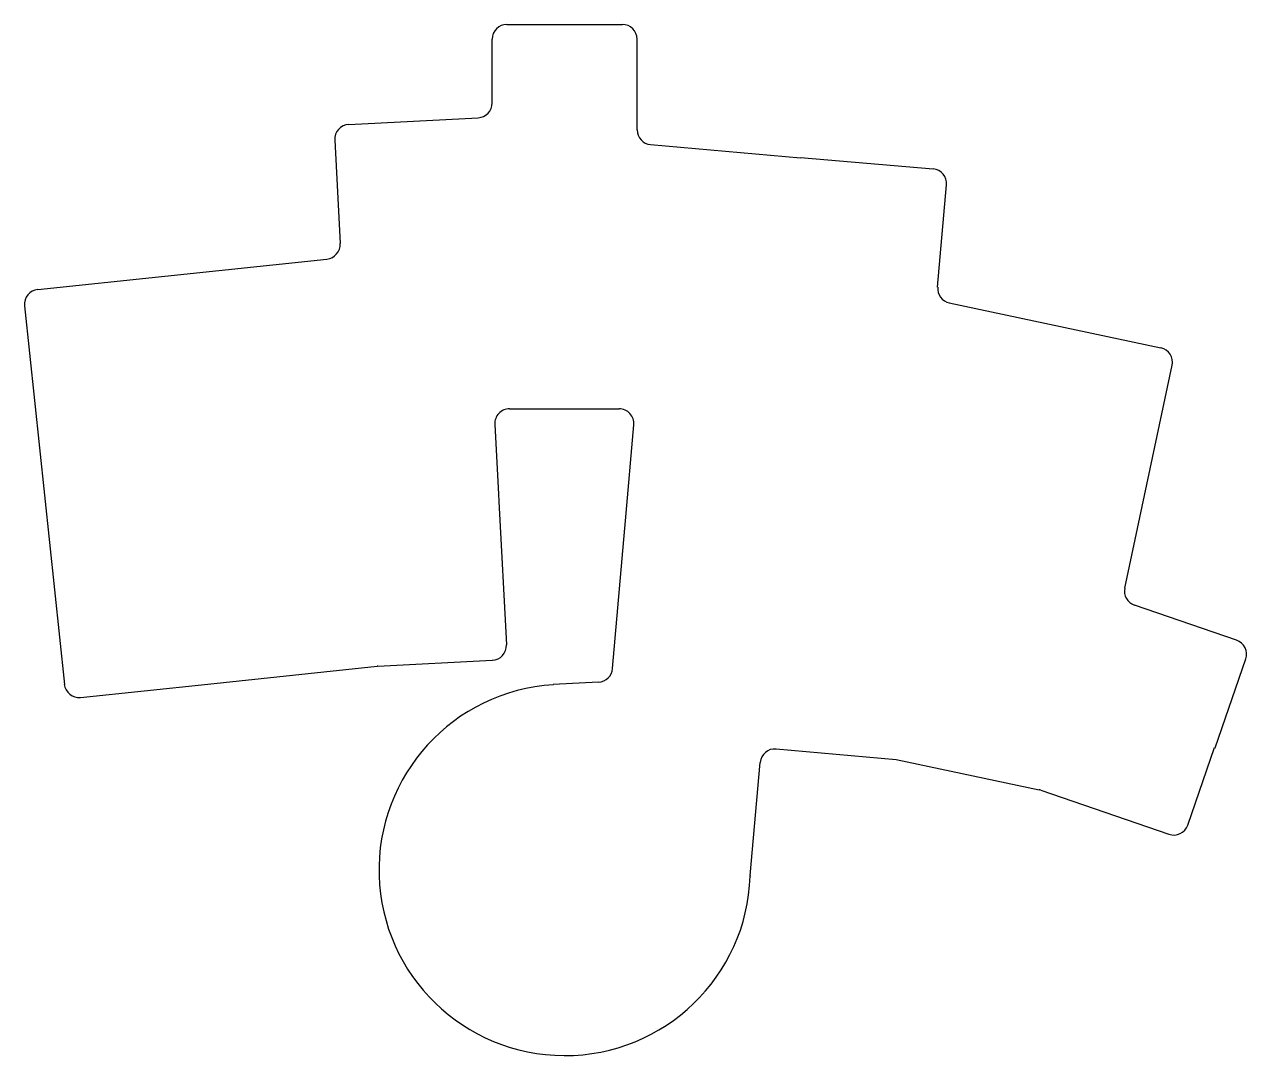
# Model space of a CAD drawing. Header units: millimetres. Extents: x -14 to 151, y -58 to 81.
import ezdxf

# ---------------------------------------------------------------- set-up
doc = ezdxf.new("R2010")
doc.units = ezdxf.units.MM

msp = doc.modelspace()

# ---------------------------------------------------------------- linework, layer by layer
for p, q in [((50.83, 81.29), (66.43, 81.29)), ((48.83, 70.66), (48.83, 79.29)), ((68.43, 67.02), (68.43, 79.29)), ((29.43, 67.75), (46.93, 68.67)), ((27.54, 65.65), (28.28, 51.63)), ((70.25, 65.03), (90.52, 63.25)), ((90.52, 63.3), (108.46, 61.73)), ((90.52, 63.25), (90.52, 63.3)), ((109.06, 45.75), (110.27, 59.57)), ((4.59, 47.24), (26.49, 49.54)), ((-12.62, 45.43), (4.59, 47.24)), ((-14.4, 43.23), (-9.01, -7.99)), ((110.64, 43.62), (139.23, 37.54)), ((134.37, 5.04), (140.77, 35.17)), ((51.18, 29.29), (65.99, 29.29)), ((49.18, 27.18), (49.68, 17.74)), ((66.85, 14.13), (67.98, 27.11)), ((49.68, 17.74), (49.73, 16.74)), ((49.73, 16.74), (50.75, -2.63)), ((66.76, 13.13), (66.85, 14.13)), ((65.1, -5.86), (66.76, 13.13)), ((149.48, -2.02), (135.67, 2.73)), ((33.38, -5.54), (48.85, -4.73)), ((146.58, -16.57), (150.72, -4.56)), ((10.39, -7.96), (33.27, -5.55)), ((-6.82, -9.77), (10.39, -7.96)), ((63.21, -7.69), (57.1, -8.01)), ((57.1, -8.01), (57.11, -8.06)), ((87.23, -16.73), (103.47, -18.16)), ((103.47, -18.14), (103.47, -18.16)), ((103.47, -18.14), (122.77, -22.24)), ((142.88, -27.03), (146.49, -16.54)), ((146.49, -16.54), (146.58, -16.57)), ((83.72, -33.86), (85.06, -18.55)), ((123.01, -22.31), (140.33, -28.27))]:
    msp.add_line(p, q)
for centre, radius, start, end in [((50.83, 79.29), 2, 90, 180), ((66.43, 79.29), 2, 0, 90), ((46.83, 70.66), 2, 273, 0), ((29.54, 65.75), 2, 93, 183), ((70.43, 67.02), 2, 180, 265), ((108.28, 59.74), 2, 355, 85), ((26.28, 51.53), 2, 276, 3), ((-12.41, 43.44), 2, 96, 186), ((111.06, 45.57), 2, 175, 258), ((138.82, 35.58), 2, 348, 78), ((51.18, 27.29), 2, 90, 183), ((65.99, 27.29), 2, 355, 90), ((136.32, 4.62), 2, 168, 251), ((48.75, -2.74), 2, 273, 3), ((148.83, -3.91), 2, 341, 71), ((33.48, -7.54), 2, 93, 96), ((63.11, -5.69), 2, 273, 355), ((-7.03, -7.78), 2, 186, 276), ((58.63, -33.11), 25.1, 93.4732, 358.0518), ((87.05, -18.73), 2, 85, 175), ((122.35, -24.2), 2, 71, 78), ((140.98, -26.38), 2, 251, 341), ((85.71, -34.03), 2, 175, 178.0518)]:
    msp.add_arc(centre, radius, start, end)

doc.saveas('drawing.dxf')
